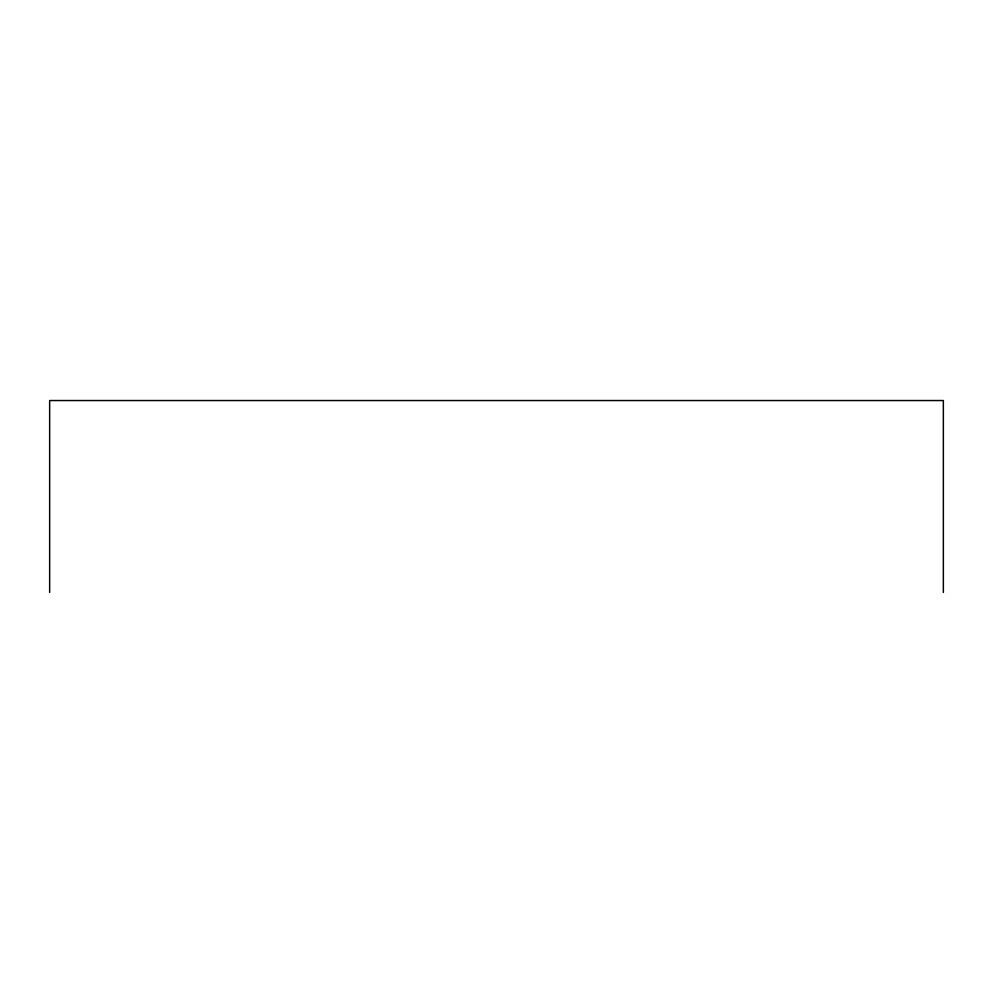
<?xml version="1.0" encoding="UTF-8"?>
<svg xmlns="http://www.w3.org/2000/svg" width="993" height="993" viewBox="0 0 993 993"><rect width="100%" height="100%" fill="white"/><g stroke="black" fill="none" stroke-linecap="round" stroke-linejoin="round"><path stroke-width="1.49" d="M943.35 592.461L943.35 400.539L49.65 400.539L49.65 592.461"/></g></svg>
